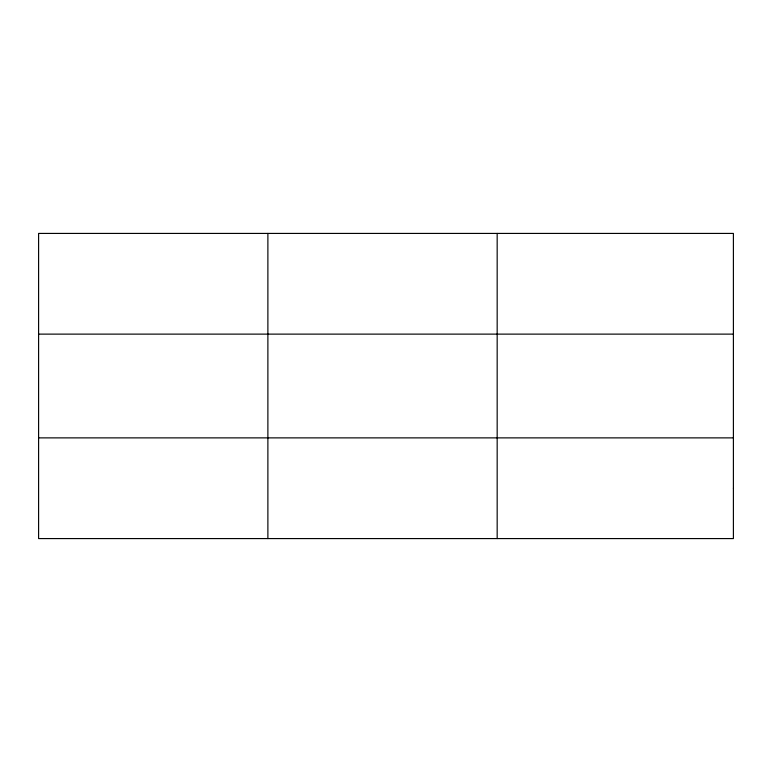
<?xml version="1.0" encoding="UTF-8"?>
<svg xmlns="http://www.w3.org/2000/svg" width="772" height="772" viewBox="0 0 772 772"><rect width="100%" height="100%" fill="white"/><g stroke="black" fill="none" stroke-linecap="round" stroke-linejoin="round"><path stroke-width="1.16" d="M267.884 233.424L267.884 538.576M497.168 233.424L497.168 538.576M38.6 334.122L733.4 334.122M38.6 437.878L733.4 437.878M733.4 488.222L733.4 538.576L38.6 538.576L38.6 233.424L733.4 233.424L733.4 488.222"/></g></svg>
